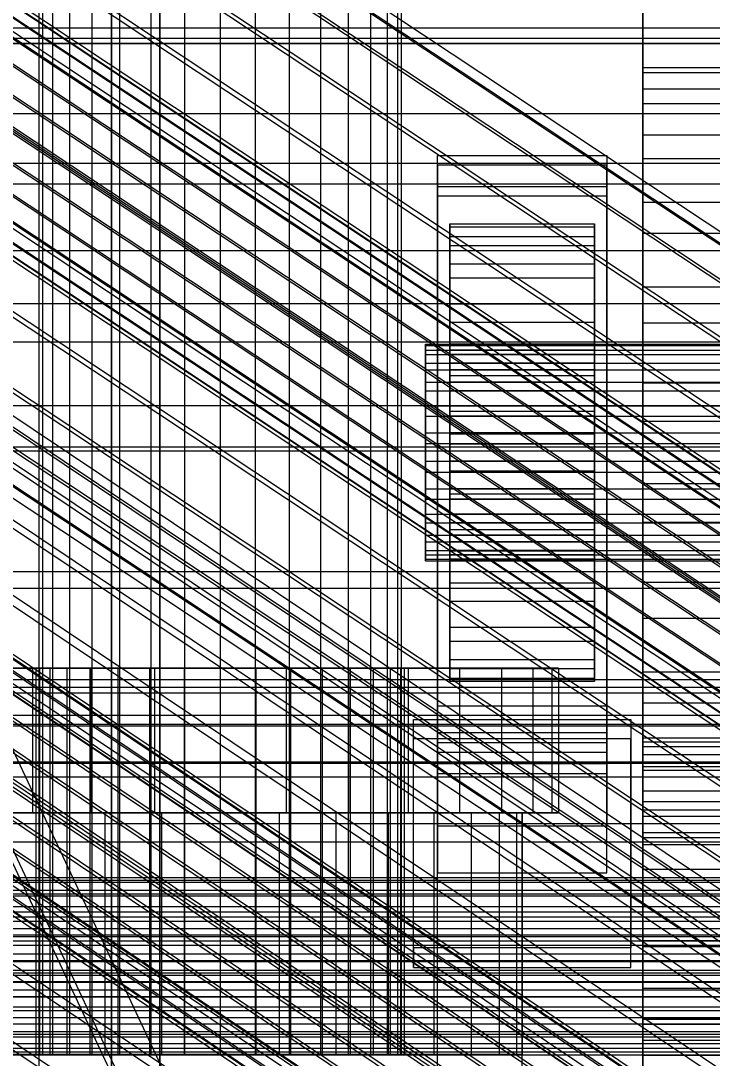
# Model space of a CAD drawing. Header units: millimetres. Extents: x -1970 to 34302, y -65268 to 6837.
# Drawn here: x -301.5 to -244.3, y -35050.3 to -34964.4 of the extents above; entities that cross this region are included whole.
import ezdxf

# ---------------------------------------------------------------- set-up
doc = ezdxf.new("R2010")
doc.units = ezdxf.units.MM
for name, color, linetype, lineweight in [('COTAS_P', 1, 'Continuous', 0), ('frontal_briquetadora', 7, 'Continuous', 0), ('frontal_C01', 7, 'Continuous', 0), ('frontal_C02', 7, 'Continuous', 0), ('frontal_C05', 7, 'Continuous', 0), ('frontal_C07', 7, 'Continuous', 0), ('frontal_mezcladora', 7, 'Continuous', 0), ('frontal_tolva-C01', 7, 'Continuous', 0), ('frontal_tolva_provisional', 7, 'Continuous', 0)]:
    doc.layers.add(name, color=color, linetype=linetype, lineweight=lineweight)
doc.dimstyles.new('R19_100', dxfattribs={"dimtxt": 250, "dimasz": 150, "dimexe": 150, "dimexo": 80, "dimgap": 100, "dimtad": 1, "dimtih": 1, "dimtoh": 1, "dimdsep": 46, "dimcen": 0.09, "dimadec": 0, "dimazin": 0, "dimtfac": 1, "dimtdec": 4, "dimtofl": 0, "dimtmove": 0, "dimatfit": 3, "dimfxl": 1, "dimtolj": 1, "dimtzin": 0, "dimarcsym": 0})

# ---------------------------------------------------------------- blocks, each defined once
blk = doc.blocks.new('*D42')
at = {"layer": 'COTAS_P', "color": 0, "lineweight": -2, "transparency": 16777216}
for p, q in [((-724, -34900), (46, -34900)), ((-104, -35850), (-104, -35050)), ((-724, -36000), (46, -36000))]:
    blk.add_line(p, q, dxfattribs=at)
at = {"layer": 'COTAS_P', "color": 0, "transparency": 16777216}
for points in [[(-129, -35050), (-79, -35050), (-104, -34900)], [(-129, -35850), (-79, -35850), (-104, -36000)]]:
    blk.add_solid(points, dxfattribs=at)
at = {"layer": 'Defpoints', "color": 0, "transparency": 16777216}
for p in [(-804, -34900), (-104, -34900), (-804, -36000)]:
    blk.add_point(p, dxfattribs=at)

msp = doc.modelspace()

# ---------------------------------------------------------------- linework, layer by layer
at = {"layer": 'frontal_briquetadora'}
for p, q in [((-1330, -35000), (490, -35000)), ((-1330, -35010), (490, -35010))]:
    msp.add_line(p, q, dxfattribs=at)
at = {"layer": 'frontal_C01'}
for p, q in [((-250, -32680.37), (-250, -35735.764)), ((-250, -35740.498), (-250, -32685.104)), ((-332.629, -34923.698), (-148.32, -35046.029)), ((-331.181, -34923.69), (-146.872, -35046.022)), ((-334.938, -34925.145), (-150.629, -35047.476)), ((-330.692, -34925.124), (-146.383, -35047.455)), ((-355.53, -34927.555), (-141.731, -35069.46)), ((-355.017, -34927.553), (-141.218, -35069.457)), ((-337.95, -34927.934), (-153.641, -35050.265)), ((-331.197, -34927.9), (-146.887, -35050.232)), ((-356.348, -34928.068), (-142.549, -35069.973)), ((-354.844, -34928.061), (-141.045, -35069.965)), ((-357.415, -34929.056), (-143.617, -35070.961)), ((-355.022, -34929.044), (-141.224, -35070.949)), ((-358.659, -34930.452), (-144.861, -35072.357)), ((-355.541, -34930.437), (-141.742, -35072.341)), ((-146.196, -35074.066), (-359.995, -34932.161)), ((-356.363, -34932.143), (-142.565, -35074.048)), ((-341.461, -34931.874), (-157.152, -35054.205)), ((-332.659, -34931.83), (-148.35, -35054.162)), ((-361.332, -34934.067), (-147.533, -35075.971)), ((-357.434, -34934.047), (-143.635, -35075.952)), ((-362.578, -34936.039), (-148.779, -35077.943)), ((-358.68, -34936.019), (-144.881, -35077.924)), ((-160.922, -35059.028), (-345.231, -34936.697)), ((-334.981, -34936.646), (-150.672, -35058.977)), ((-363.648, -34937.943), (-149.85, -35079.847)), ((-360.017, -34937.925), (-146.218, -35079.829)), ((-364.471, -34939.649), (-150.672, -35081.553)), ((-361.352, -34939.634), (-147.554, -35081.538)), ((-364.989, -34941.042), (-151.191, -35082.946)), ((-362.596, -34941.03), (-148.798, -35082.934)), ((-365.168, -34942.025), (-151.369, -35083.93)), ((-364.995, -34942.533), (-151.196, -35084.438)), ((-364.482, -34942.531), (-150.683, -35084.435)), ((-363.664, -34942.018), (-149.865, -35083.922)), ((-349.002, -34942.074), (-164.693, -35064.406)), ((-338.003, -34942.02), (-153.694, -35064.351)), ((-352.519, -34947.639), (-168.21, -35069.971)), ((-341.52, -34947.585), (-157.211, -35069.916)), ((-355.541, -34953.013), (-171.232, -35075.344)), ((-345.291, -34952.962), (-160.982, -35075.293)), ((-357.863, -34957.829), (-173.554, -35080.16)), ((-349.061, -34957.785), (-164.752, -35080.116)), ((-359.326, -34961.759), (-175.016, -35084.09)), ((-352.572, -34961.725), (-168.263, -35084.057)), ((-359.83, -34964.535), (-175.521, -35086.867)), ((-355.584, -34964.514), (-171.275, -35086.845)), ((-311.15, -34964.95), (311.15, -34964.95)), ((-359.341, -34965.968), (-175.032, -35088.3)), ((-357.893, -34965.961), (-173.584, -35088.293)), ((-311.15, -34965.793), (311.15, -34965.793)), ((-311.15, -34966.235), (311.15, -34966.235)), ((450, -34983.421), (-450, -34983.421)), ((-450, -34996.228), (450, -34996.228))]:
    msp.add_line(p, q, dxfattribs=at)
at = {"layer": 'frontal_C02'}
for p, q in [((-250, -32976.99), (-250, -35767.535)), ((-250, -35772.314), (-250, -32981.769)), ((-450, -34966.206), (450, -34966.206)), ((-331.181, -34977.669), (-146.872, -35101.153)), ((450, -34977.896), (-450, -34977.896)), ((-332.629, -34977.866), (-148.32, -35101.35)), ((-334.938, -34979.49), (-150.629, -35102.974)), ((-330.692, -34978.913), (-146.383, -35102.397)), ((-356.348, -34982.083), (-142.549, -35125.324)), ((-355.53, -34981.508), (-141.731, -35124.749)), ((-355.017, -34981.438), (-141.218, -35124.679)), ((-354.844, -34981.879), (-141.045, -35125.12)), ((-331.197, -34981.512), (-146.887, -35104.996)), ((-355.022, -34982.799), (-141.224, -35126.041)), ((-337.95, -34982.43), (-153.641, -35105.914)), ((-357.415, -34983.125), (-143.617, -35126.366)), ((-358.659, -34984.562), (-144.861, -35127.804)), ((-355.541, -34984.138), (-141.742, -35127.379)), ((-332.659, -34985.29), (-148.35, -35108.774)), ((-146.196, -35129.538), (-359.995, -34986.297)), ((-356.363, -34985.803), (-142.565, -35129.044)), ((-341.461, -34986.487), (-157.152, -35109.971)), ((-357.434, -34987.681), (-143.635, -35130.922)), ((-361.332, -34988.211), (-147.533, -35131.452)), ((-358.68, -34989.644), (-144.881, -35132.885)), ((-362.578, -34990.174), (-148.779, -35133.415)), ((-334.981, -34989.989), (-150.672, -35113.473)), ((-360.017, -34991.558), (-146.218, -35134.799)), ((-160.922, -35114.866), (-345.231, -34991.382)), ((-363.648, -34992.051), (-149.85, -35135.293)), ((-364.471, -34993.716), (-150.672, -35136.958)), ((-361.352, -34993.292), (-147.554, -35136.534)), ((-362.596, -34994.73), (-148.798, -35137.971)), ((-364.989, -34995.055), (-151.191, -35138.296)), ((-363.664, -34995.771), (-149.865, -35139.013)), ((-338.003, -34995.288), (-153.694, -35118.772)), ((-365.168, -34995.976), (-151.369, -35139.217)), ((-364.995, -34996.416), (-151.196, -35139.658)), ((-364.482, -34996.347), (-150.683, -35139.588)), ((-349.002, -34996.784), (-164.693, -35120.268)), ((450, -34999.677), (-450, -34999.677)), ((-341.52, -35000.828), (-157.211, -35124.312)), ((-352.519, -35002.323), (-168.21, -35125.807)), ((-345.291, -35006.229), (-160.982, -35129.713)), ((-355.541, -35007.623), (-171.232, -35131.107)), ((-349.061, -35011.125), (-164.752, -35134.609)), ((-450, -35011.368), (450, -35011.368)), ((-357.863, -35012.322), (-173.554, -35135.806)), ((-352.572, -35015.181), (-168.263, -35138.665)), ((-311.15, -35018.945), (311.15, -35018.945)), ((-311.15, -35019.581), (311.15, -35019.581)), ((-311.15, -35020.039), (311.15, -35020.039)), ((-311.15, -35021.904), (311.15, -35021.904)), ((-311.15, -35022.788), (311.15, -35022.788)), ((-311.15, -35025.755), (311.15, -35025.755)), ((-311.15, -35027.005), (311.15, -35027.005)), ((-311.15, -35030.872), (311.15, -35030.872)), ((-311.15, -35032.403), (311.15, -35032.403)), ((-440, -35035.335), (440, -35035.335)), ((-440, -35035.561), (440, -35035.561)), ((-440, -35035.723), (440, -35035.723)), ((-440, -35036.384), (440, -35036.384)), ((-440, -35036.697), (440, -35036.697)), ((311.15, -35036.906), (-311.15, -35036.906)), ((-440, -35037.748), (440, -35037.748)), ((-440, -35038.191), (440, -35038.191)), ((-311.15, -35038.613), (311.15, -35038.613)), ((-440, -35039.561), (440, -35039.561)), ((-440, -35040.104), (440, -35040.104)), ((440, -35041.699), (-440, -35041.699)), ((-440, -35042.304), (440, -35042.304)), ((-311.15, -35043.446), (311.15, -35043.446)), ((-440, -35044.017), (440, -35044.017)), ((-440, -35044.643), (440, -35044.643)), ((-311.15, -35045.213), (311.15, -35045.213)), ((-440, -35046.355), (440, -35046.355)), ((-440, -35046.96), (440, -35046.96)), ((-440, -35048.556), (440, -35048.556)), ((-440, -35049.098), (440, -35049.098)), ((-311.15, -35050.046), (311.15, -35050.046))]:
    msp.add_line(p, q, dxfattribs=at)
at = {"layer": 'frontal_C05'}
for p, q in [((-300, -35050), (-300, -34930)), ((-299.712, -35050), (-299.712, -34930)), ((-298.858, -35050), (-298.858, -34930)), ((-297.472, -35050), (-297.472, -34930)), ((-295.607, -35050), (-295.607, -34930)), ((-293.334, -35050), (-293.334, -34930)), ((-290.74, -35050), (-290.74, -34930)), ((-287.926, -35050), (-287.926, -34930)), ((-285, -34930), (-285, -35050)), ((-282.074, -35050), (-282.074, -34930)), ((-279.26, -35050), (-279.26, -34930)), ((-276.666, -35050), (-276.666, -34930)), ((-274.393, -35050), (-274.393, -34930)), ((-272.528, -35050), (-272.528, -34930)), ((-271.142, -35050), (-271.142, -34930)), ((-270.288, -35050), (-270.288, -34930)), ((-270, -35050), (-270, -34930)), ((-250, -34957.62), (-250, -34970.146)), ((-250, -34970.146), (-250, -34977.097)), ((-300.25, -35018), (-313, -35018)), ((-299.957, -35018), (-312.462, -35018)), ((-299.089, -35018), (-310.869, -35018)), ((-297.68, -35018), (-308.281, -35018)), ((-295.783, -35018), (-304.799, -35018)), ((-304.799, -35018), (-300.556, -35018)), ((-293.472, -35018), (-300.556, -35018)), ((-300.556, -35018), (-295.715, -35018)), ((-300.556, -35018), (-300.556, -35030)), ((-299.957, -35018), (-300.25, -35018)), ((-300.25, -35030), (-300.25, -35018)), ((-299.089, -35018), (-299.957, -35018)), ((-299.957, -35030), (-299.957, -35018)), ((-297.68, -35018), (-299.089, -35018)), ((-299.089, -35030), (-299.089, -35018)), ((-295.783, -35018), (-297.68, -35018)), ((-297.68, -35030), (-297.68, -35018)), ((-293.472, -35018), (-295.783, -35018)), ((-295.783, -35030), (-295.783, -35018)), ((-290.836, -35018), (-295.715, -35018)), ((-295.715, -35018), (-290.463, -35018)), ((-295.715, -35018), (-295.715, -35030)), ((-290.836, -35018), (-293.472, -35018)), ((-293.472, -35030), (-293.472, -35018)), ((-287.975, -35018), (-290.836, -35018)), ((-290.836, -35030), (-290.836, -35018)), ((-287.975, -35018), (-290.463, -35018)), ((-290.463, -35018), (-285, -35018)), ((-290.463, -35018), (-290.463, -35030)), ((-285, -35018), (-287.975, -35018)), ((-287.975, -35030), (-287.975, -35018)), ((-285, -35018), (-282.025, -35018)), ((-279.537, -35018), (-285, -35018)), ((-285, -35018), (-285, -35030)), ((-282.025, -35018), (-279.537, -35018)), ((-282.025, -35030), (-282.025, -35018)), ((-282.025, -35018), (-279.164, -35018)), ((-279.537, -35018), (-279.537, -35030)), ((-274.285, -35018), (-279.537, -35018)), ((-279.164, -35018), (-274.285, -35018)), ((-279.164, -35030), (-279.164, -35018)), ((-279.164, -35018), (-276.528, -35018)), ((-276.528, -35018), (-269.444, -35018)), ((-276.528, -35030), (-276.528, -35018)), ((-276.528, -35018), (-274.217, -35018)), ((-274.285, -35018), (-274.285, -35030)), ((-269.444, -35018), (-274.285, -35018)), ((-274.217, -35018), (-265.201, -35018)), ((-274.217, -35030), (-274.217, -35018)), ((-274.217, -35018), (-272.32, -35018)), ((-272.32, -35018), (-261.719, -35018)), ((-272.32, -35030), (-272.32, -35018)), ((-272.32, -35018), (-270.911, -35018)), ((-270.911, -35018), (-259.131, -35018)), ((-270.911, -35030), (-270.911, -35018)), ((-270.911, -35018), (-270.043, -35018)), ((-270.043, -35018), (-257.538, -35018)), ((-270.043, -35030), (-270.043, -35018)), ((-270.043, -35018), (-269.75, -35018)), ((-269.75, -35018), (-257, -35018)), ((-269.75, -35030), (-269.75, -35018)), ((-269.444, -35018), (-269.444, -35030)), ((-265.201, -35018), (-269.444, -35018)), ((-265.201, -35018), (-265.201, -35030)), ((-261.719, -35018), (-265.201, -35018)), ((-261.719, -35018), (-261.719, -35030)), ((-259.131, -35018), (-261.719, -35018)), ((-259.131, -35018), (-259.131, -35030)), ((-257.538, -35018), (-259.131, -35018)), ((-257.538, -35018), (-257.538, -35030)), ((-257, -35018), (-257.538, -35018)), ((-257, -35018), (-257, -35030)), ((-313, -35030), (-300.25, -35030)), ((-312.462, -35030), (-299.957, -35030)), ((-310.869, -35030), (-299.089, -35030)), ((-310, -35030), (-260, -35030)), ((-300.25, -35030), (-310, -35030)), ((-299.957, -35030), (-309.52, -35030)), ((-308.281, -35030), (-297.68, -35030)), ((-299.089, -35030), (-308.097, -35030)), ((-297.68, -35030), (-305.787, -35030)), ((-300.556, -35030), (-304.799, -35030)), ((-304.799, -35030), (-295.783, -35030)), ((-295.783, -35030), (-302.678, -35030)), ((-302.678, -35030), (-298.889, -35030)), ((-295.715, -35030), (-300.556, -35030)), ((-300.556, -35030), (-293.472, -35030)), ((-299.957, -35030), (-300.25, -35030)), ((-300.25, -35050), (-300.25, -35030)), ((-299.089, -35030), (-299.957, -35030)), ((-299.957, -35050), (-299.957, -35030)), ((-297.68, -35030), (-299.089, -35030)), ((-299.089, -35050), (-299.089, -35030)), ((-293.472, -35030), (-298.889, -35030)), ((-298.889, -35030), (-294.567, -35030)), ((-298.889, -35030), (-298.889, -35050)), ((-295.783, -35030), (-297.68, -35030)), ((-297.68, -35050), (-297.68, -35030)), ((-293.472, -35030), (-295.783, -35030)), ((-295.783, -35050), (-295.783, -35030)), ((-290.463, -35030), (-295.715, -35030)), ((-295.715, -35030), (-290.836, -35030)), ((-290.836, -35030), (-294.567, -35030)), ((-294.567, -35030), (-289.877, -35030)), ((-294.567, -35030), (-294.567, -35050)), ((-290.836, -35030), (-293.472, -35030)), ((-293.472, -35050), (-293.472, -35030)), ((-287.975, -35030), (-290.836, -35030)), ((-290.836, -35050), (-290.836, -35030)), ((-285, -35030), (-290.463, -35030)), ((-290.463, -35030), (-287.975, -35030)), ((-287.975, -35030), (-289.877, -35030)), ((-289.877, -35030), (-285, -35030)), ((-289.877, -35030), (-289.877, -35050)), ((-285, -35030), (-287.975, -35030)), ((-287.975, -35050), (-287.975, -35030)), ((-285, -35030), (-282.025, -35030)), ((-280.123, -35030), (-285, -35030)), ((-285, -35030), (-285, -35050)), ((-285, -35030), (-279.537, -35030)), ((-282.025, -35030), (-280.123, -35030)), ((-282.025, -35050), (-282.025, -35030)), ((-282.025, -35030), (-279.164, -35030)), ((-279.537, -35030), (-282.025, -35030)), ((-280.123, -35030), (-280.123, -35050)), ((-275.433, -35030), (-280.123, -35030)), ((-279.537, -35030), (-274.285, -35030)), ((-279.164, -35030), (-275.433, -35030)), ((-279.164, -35050), (-279.164, -35030)), ((-279.164, -35030), (-276.528, -35030)), ((-274.285, -35030), (-279.164, -35030)), ((-276.528, -35030), (-271.111, -35030)), ((-276.528, -35050), (-276.528, -35030)), ((-276.528, -35030), (-274.217, -35030)), ((-269.444, -35030), (-276.528, -35030)), ((-275.433, -35030), (-275.433, -35050)), ((-271.111, -35030), (-275.433, -35030)), ((-274.285, -35030), (-269.444, -35030)), ((-274.217, -35030), (-267.322, -35030)), ((-274.217, -35050), (-274.217, -35030)), ((-274.217, -35030), (-272.32, -35030)), ((-265.201, -35030), (-274.217, -35030)), ((-272.32, -35030), (-264.213, -35030)), ((-272.32, -35050), (-272.32, -35030)), ((-272.32, -35030), (-270.911, -35030)), ((-261.719, -35030), (-272.32, -35030)), ((-271.111, -35030), (-271.111, -35050)), ((-267.322, -35030), (-271.111, -35030)), ((-270.911, -35030), (-261.903, -35030)), ((-270.911, -35050), (-270.911, -35030)), ((-270.911, -35030), (-270.043, -35030)), ((-259.131, -35030), (-270.911, -35030)), ((-270.043, -35030), (-260.48, -35030)), ((-270.043, -35050), (-270.043, -35030)), ((-270.043, -35030), (-269.75, -35030)), ((-257.538, -35030), (-270.043, -35030)), ((-269.75, -35030), (-260, -35030)), ((-269.75, -35050), (-269.75, -35030)), ((-257, -35030), (-269.75, -35030)), ((-269.444, -35030), (-265.201, -35030)), ((-267.322, -35030), (-267.322, -35050)), ((-264.213, -35030), (-267.322, -35030)), ((-267, -35030), (-260, -35030)), ((-267, -35980), (-267, -35030)), ((-265.201, -35030), (-261.719, -35030)), ((-264.213, -35030), (-264.213, -35050)), ((-261.903, -35030), (-264.213, -35030)), ((-261.903, -35030), (-261.903, -35050)), ((-260.48, -35030), (-261.903, -35030)), ((-261.719, -35030), (-259.131, -35030)), ((-260.48, -35030), (-260.48, -35050)), ((-260, -35030), (-260.48, -35030)), ((-260, -35980), (-260, -35030)), ((-260, -35030), (-260, -35050)), ((-259.131, -35030), (-257.538, -35030)), ((-257.538, -35030), (-257, -35030)), ((-310, -35050), (-300.25, -35050)), ((-309.52, -35050), (-299.957, -35050)), ((-308.097, -35050), (-299.089, -35050)), ((-305.787, -35050), (-297.68, -35050)), ((-298.889, -35050), (-302.678, -35050)), ((-302.678, -35050), (-295.783, -35050)), ((-300.25, -35050), (-299.957, -35050)), ((-299.712, -35050), (-300, -35050)), ((-299.957, -35050), (-299.089, -35050)), ((-298.858, -35050), (-299.712, -35050)), ((-299.089, -35050), (-297.68, -35050)), ((-294.567, -35050), (-298.889, -35050)), ((-298.889, -35050), (-293.472, -35050)), ((-297.472, -35050), (-298.858, -35050)), ((-297.68, -35050), (-295.783, -35050)), ((-295.607, -35050), (-297.472, -35050)), ((-295.783, -35050), (-293.472, -35050)), ((-293.334, -35050), (-295.607, -35050)), ((-289.877, -35050), (-294.567, -35050)), ((-294.567, -35050), (-290.836, -35050)), ((-293.472, -35050), (-290.836, -35050)), ((-290.74, -35050), (-293.334, -35050)), ((-290.836, -35050), (-287.975, -35050)), ((-287.926, -35050), (-290.74, -35050)), ((-285, -35050), (-289.877, -35050)), ((-289.877, -35050), (-287.975, -35050)), ((-287.975, -35050), (-285, -35050)), ((-287.926, -35050), (-285, -35050)), ((-285, -35050), (-282.074, -35050)), ((-285, -35050), (-280.123, -35050)), ((-282.025, -35050), (-285, -35050)), ((-282.074, -35050), (-279.26, -35050)), ((-280.123, -35050), (-282.025, -35050)), ((-279.164, -35050), (-282.025, -35050)), ((-280.123, -35050), (-275.433, -35050)), ((-279.26, -35050), (-276.666, -35050)), ((-275.433, -35050), (-279.164, -35050)), ((-276.528, -35050), (-279.164, -35050)), ((-276.666, -35050), (-274.393, -35050)), ((-271.111, -35050), (-276.528, -35050)), ((-274.217, -35050), (-276.528, -35050)), ((-275.433, -35050), (-271.111, -35050)), ((-274.393, -35050), (-272.528, -35050)), ((-267.322, -35050), (-274.217, -35050)), ((-272.32, -35050), (-274.217, -35050)), ((-272.528, -35050), (-271.142, -35050)), ((-264.213, -35050), (-272.32, -35050)), ((-270.911, -35050), (-272.32, -35050)), ((-271.142, -35050), (-270.288, -35050)), ((-271.111, -35050), (-267.322, -35050)), ((-261.903, -35050), (-270.911, -35050)), ((-270.043, -35050), (-270.911, -35050)), ((-270.288, -35050), (-270, -35050)), ((-260.48, -35050), (-270.043, -35050)), ((-269.75, -35050), (-270.043, -35050)), ((-260, -35050), (-269.75, -35050)), ((-267.322, -35050), (-264.213, -35050)), ((-264.213, -35050), (-261.903, -35050)), ((-261.903, -35050), (-260.48, -35050)), ((-260.48, -35050), (-260, -35050))]:
    msp.add_line(p, q, dxfattribs=at)
at = {"layer": 'frontal_C07'}
for p, q in [((-250, -34874.757), (-250, -35224.757)), ((-250, -35229.741), (-250, -34879.741)), ((-250, -34968.232), (-250, -34889.381)), ((-250, -35041.102), (-250, -34962.251)), ((-250, -34962.251), (-250, -34968.232)), ((-250, -35047.082), (-250, -34968.232)), ((-250, -34968.232), (0, -34968.232)), ((-250, -34969.985), (-250, -34968.232)), ((-250, -34968.232), (-250, -34968.652)), ((-250, -34968.232), (250, -34968.232)), ((-250, -34968.652), (-250, -34971.218)), ((-250, -34968.652), (250, -34968.652)), ((-250, -34973.792), (-250, -34969.985)), ((-250, -34969.985), (250, -34969.985)), ((-250, -34971.218), (-250, -34975.753)), ((-250, -34971.218), (250, -34971.218)), ((350, -34972.062), (-350, -34972.062)), ((-250, -34979.394), (-250, -34973.792)), ((-250, -34973.792), (250, -34973.792)), ((-267, -34976.317), (-267, -34975.513)), ((-267, -34975.513), (-253, -34975.513)), ((-267, -35023.357), (-267, -34975.513)), ((-253, -34975.513), (-253, -34976.317)), ((-253, -34975.513), (-253, -35023.357)), ((-250, -34975.753), (-250, -34981.95)), ((-250, -34975.753), (250, -34975.753)), ((-350, -34976.149), (350, -34976.149)), ((-253, -34976.317), (-267, -34976.317)), ((-267, -34976.317), (-267, -35024.162)), ((-253, -35024.162), (-253, -34976.317)), ((-267, -34978.892), (-267, -34978.088)), ((-267, -34978.088), (-253, -34978.088)), ((-267, -35025.932), (-267, -34978.088)), ((-253, -34978.088), (-253, -34978.892)), ((-253, -34978.088), (-253, -35025.932)), ((-253, -34978.892), (-267, -34978.892)), ((-267, -34978.892), (-267, -35026.737)), ((-253, -35026.737), (-253, -34978.892)), ((-250, -34986.41), (-250, -34979.394)), ((-250, -34979.394), (250, -34979.394)), ((-266, -34991.157), (-266, -34981.19)), ((-266, -34981.19), (-266, -34981.439)), ((-266, -34981.19), (-254, -34981.19)), ((-266, -34982.23), (-266, -34981.19)), ((-254, -34981.439), (-254, -34981.19)), ((-254, -34981.19), (-254, -34991.157)), ((-254, -34981.19), (-254, -34982.23)), ((-266, -34991.275), (-266, -34981.439)), ((-266, -34981.439), (-266, -34982.962)), ((-266, -34981.439), (-254, -34981.439)), ((-254, -34982.962), (-254, -34981.439)), ((-254, -34981.439), (-254, -34991.275)), ((-250, -34981.95), (-250, -34989.386)), ((-250, -34981.95), (250, -34981.95)), ((-266, -34991.65), (-266, -34982.23)), ((-266, -34982.23), (-254, -34982.23)), ((-266, -34984.491), (-266, -34982.23)), ((-266, -34991.997), (-266, -34982.962)), ((-266, -34982.962), (-266, -34985.655)), ((-266, -34982.962), (-254, -34982.962)), ((-254, -34982.23), (-254, -34991.65)), ((-254, -34982.23), (-254, -34984.491)), ((-254, -34985.655), (-254, -34982.962)), ((-254, -34982.962), (-254, -34991.997)), ((-266, -34992.721), (-266, -34984.491)), ((-266, -34984.491), (-254, -34984.491)), ((-266, -34987.817), (-266, -34984.491)), ((-254, -34984.491), (-254, -34992.721)), ((-254, -34984.491), (-254, -34987.817)), ((-266, -34993.273), (-266, -34985.655)), ((-266, -34985.655), (-266, -34989.335)), ((-266, -34985.655), (-254, -34985.655)), ((-254, -34989.335), (-254, -34985.655)), ((-254, -34985.655), (-254, -34993.273)), ((-250, -34994.36), (-250, -34986.41)), ((-250, -34986.41), (250, -34986.41)), ((-350, -34987.775), (350, -34987.775)), ((-266, -34994.297), (-266, -34987.817)), ((-266, -34987.817), (-254, -34987.817)), ((-266, -34991.983), (-266, -34987.817)), ((-254, -34987.817), (-254, -34994.297)), ((-254, -34987.817), (-254, -34991.983)), ((-266, -34995.015), (-266, -34989.335)), ((-266, -34989.335), (-266, -34993.75)), ((-266, -34989.335), (-254, -34989.335)), ((-254, -34993.75), (-254, -34989.335)), ((-254, -34989.335), (-254, -34995.015)), ((-250, -34989.386), (-250, -34997.553)), ((-250, -34989.386), (250, -34989.386)), ((350, -34990.993), (-350, -34990.993)), ((-268, -34991.65), (-268, -34991.157)), ((-268, -34991.157), (-268, -34991.275)), ((-268, -34991.157), (268, -34991.157)), ((-268, -34991.275), (-268, -34991.997)), ((-268, -34991.275), (268, -34991.275)), ((-266, -34991.275), (-266, -34991.157)), ((-254, -34991.157), (-266, -34991.157)), ((-266, -34991.157), (-266, -34991.65)), ((-266, -34991.997), (-266, -34991.275)), ((-254, -34991.275), (-266, -34991.275)), ((-254, -34991.157), (-254, -34991.275)), ((-254, -34991.65), (-254, -34991.157)), ((-254, -34991.275), (-254, -34991.997)), ((-268, -34992.721), (-268, -34991.65)), ((-268, -34991.65), (268, -34991.65)), ((-268, -34991.997), (-268, -34993.273)), ((-268, -34991.997), (268, -34991.997)), ((-254, -34991.65), (-266, -34991.65)), ((-266, -34991.65), (-266, -34992.721)), ((-266, -34996.27), (-266, -34991.983)), ((-266, -34991.983), (-254, -34991.983)), ((-266, -34996.703), (-266, -34991.983)), ((-266, -34993.273), (-266, -34991.997)), ((-254, -34991.997), (-266, -34991.997)), ((-254, -34992.721), (-254, -34991.65)), ((-254, -34991.983), (-254, -34996.27)), ((-254, -34991.983), (-254, -34996.703)), ((-254, -34991.997), (-254, -34993.273)), ((-268, -34994.297), (-268, -34992.721)), ((-268, -34992.721), (268, -34992.721)), ((-268, -34993.273), (-268, -34995.015)), ((-268, -34993.273), (268, -34993.273)), ((-254, -34992.721), (-266, -34992.721)), ((-266, -34992.721), (-266, -34994.297)), ((-266, -34995.015), (-266, -34993.273)), ((-254, -34993.273), (-266, -34993.273)), ((-254, -34994.297), (-254, -34992.721)), ((-254, -34993.273), (-254, -34995.015)), ((-266, -34997.107), (-266, -34993.75)), ((-266, -34993.75), (-266, -34998.599)), ((-266, -34993.75), (-254, -34993.75)), ((-254, -34998.599), (-254, -34993.75)), ((-254, -34993.75), (-254, -34997.107)), ((-268, -34996.27), (-268, -34994.297)), ((-268, -34994.297), (268, -34994.297)), ((-254, -34994.297), (-266, -34994.297)), ((-266, -34994.297), (-266, -34996.27)), ((-254, -34996.27), (-254, -34994.297)), ((-250, -35002.703), (-250, -34994.36)), ((-250, -34994.36), (250, -34994.36)), ((-268, -34995.015), (-268, -34997.107)), ((-268, -34995.015), (268, -34995.015)), ((-266, -34997.107), (-266, -34995.015)), ((-254, -34995.015), (-266, -34995.015)), ((-254, -34995.015), (-254, -34997.107)), ((-268, -34998.506), (-268, -34996.27)), ((-268, -34996.27), (268, -34996.27)), ((-254, -34996.27), (-266, -34996.27)), ((-266, -34996.27), (-266, -34998.506)), ((-266, -34998.506), (-266, -34996.703)), ((-266, -34996.703), (-254, -34996.703)), ((-266, -35001.657), (-266, -34996.703)), ((-254, -34998.506), (-254, -34996.27)), ((-254, -34996.703), (-254, -34998.506)), ((-254, -34996.703), (-254, -35001.657)), ((-268, -34997.107), (-268, -34999.404)), ((-268, -34997.107), (268, -34997.107)), ((-266, -34999.404), (-266, -34997.107)), ((-254, -34997.107), (-266, -34997.107)), ((-254, -34997.107), (-254, -34999.404)), ((-250, -34997.553), (-250, -35005.896)), ((250, -34997.553), (-250, -34997.553)), ((-268, -35000.852), (-268, -34998.506)), ((-268, -34998.506), (268, -34998.506)), ((-254, -34998.506), (-266, -34998.506)), ((-266, -34998.506), (-266, -35000.852)), ((-266, -34998.599), (-266, -34999.404)), ((-254, -34998.599), (-266, -34998.599)), ((-266, -34998.599), (-266, -35003.553)), ((-254, -35000.852), (-254, -34998.506)), ((-254, -34999.404), (-254, -34998.599)), ((-254, -35003.553), (-254, -34998.599)), ((-268, -34999.404), (-268, -35001.75)), ((268, -34999.404), (-268, -34999.404)), ((-266, -34999.404), (-254, -34999.404)), ((-266, -35001.75), (-266, -34999.404)), ((-254, -34999.404), (-254, -35001.75)), ((-268, -35003.149), (-268, -35000.852)), ((-268, -35000.852), (268, -35000.852)), ((-266, -35000.852), (-266, -35001.657)), ((-254, -35000.852), (-266, -35000.852)), ((-266, -35000.852), (-266, -35003.149)), ((-254, -35001.657), (-254, -35000.852)), ((-254, -35003.149), (-254, -35000.852)), ((-268, -35001.75), (-268, -35003.986)), ((-268, -35001.75), (268, -35001.75)), ((-266, -35001.657), (-254, -35001.657)), ((-266, -35006.506), (-266, -35001.657)), ((-266, -35003.986), (-266, -35001.75)), ((-266, -35001.75), (-266, -35003.553)), ((-254, -35001.75), (-266, -35001.75)), ((-254, -35001.657), (-254, -35006.506)), ((-254, -35003.553), (-254, -35001.75)), ((-254, -35001.75), (-254, -35003.986)), ((-250, -35010.87), (-250, -35002.703)), ((-250, -35002.703), (250, -35002.703)), ((-268, -35005.24), (-268, -35003.149)), ((-268, -35003.149), (268, -35003.149)), ((-266, -35003.149), (-266, -35006.506)), ((-254, -35003.149), (-266, -35003.149)), ((-266, -35003.149), (-266, -35005.24)), ((-266, -35003.553), (-266, -35008.273)), ((-266, -35003.553), (-254, -35003.553)), ((-254, -35006.506), (-254, -35003.149)), ((-254, -35005.24), (-254, -35003.149)), ((-254, -35008.273), (-254, -35003.553)), ((-268, -35003.986), (-268, -35005.959)), ((-268, -35003.986), (268, -35003.986)), ((-266, -35005.959), (-266, -35003.986)), ((-266, -35003.986), (-266, -35008.273)), ((-254, -35003.986), (-266, -35003.986)), ((-254, -35008.273), (-254, -35003.986)), ((-254, -35003.986), (-254, -35005.959)), ((-268, -35006.983), (-268, -35005.24)), ((-268, -35005.24), (268, -35005.24)), ((-266, -35005.24), (-266, -35010.921)), ((-254, -35005.24), (-266, -35005.24)), ((-266, -35005.24), (-266, -35006.983)), ((-254, -35010.921), (-254, -35005.24)), ((-254, -35006.983), (-254, -35005.24)), ((-268, -35005.959), (-268, -35007.535)), ((-268, -35005.959), (268, -35005.959)), ((-266, -35007.535), (-266, -35005.959)), ((-266, -35005.959), (-266, -35012.438)), ((-254, -35005.959), (-266, -35005.959)), ((-254, -35012.438), (-254, -35005.959)), ((-254, -35005.959), (-254, -35007.535)), ((-250, -35005.896), (-250, -35013.846)), ((-250, -35005.896), (250, -35005.896)), ((-268, -35008.259), (-268, -35006.983)), ((-268, -35006.983), (268, -35006.983)), ((-266, -35006.506), (-254, -35006.506)), ((-266, -35010.921), (-266, -35006.506)), ((-266, -35006.983), (-266, -35014.6)), ((-254, -35006.983), (-266, -35006.983)), ((-266, -35006.983), (-266, -35008.259)), ((-254, -35006.506), (-254, -35010.921)), ((-254, -35014.6), (-254, -35006.983)), ((-254, -35008.259), (-254, -35006.983)), ((-268, -35007.535), (-268, -35008.606)), ((-268, -35007.535), (268, -35007.535)), ((-266, -35008.606), (-266, -35007.535)), ((-266, -35007.535), (-266, -35015.765)), ((-254, -35007.535), (-266, -35007.535)), ((-254, -35015.765), (-254, -35007.535)), ((-254, -35007.535), (-254, -35008.606)), ((-268, -35008.98), (-268, -35008.259)), ((-268, -35008.259), (268, -35008.259)), ((-268, -35008.606), (-268, -35009.099)), ((-268, -35008.606), (268, -35008.606)), ((-266, -35008.259), (-266, -35017.293)), ((-254, -35008.259), (-266, -35008.259)), ((-266, -35008.259), (-266, -35008.98)), ((-266, -35008.273), (-266, -35012.438)), ((-266, -35008.273), (-254, -35008.273)), ((-266, -35009.099), (-266, -35008.606)), ((-266, -35008.606), (-266, -35018.025)), ((-254, -35008.606), (-266, -35008.606)), ((-254, -35017.293), (-254, -35008.259)), ((-254, -35008.98), (-254, -35008.259)), ((-254, -35012.438), (-254, -35008.273)), ((-254, -35018.025), (-254, -35008.606)), ((-254, -35008.606), (-254, -35009.099)), ((-268, -35009.099), (-268, -35008.98)), ((-268, -35008.98), (268, -35008.98)), ((-268, -35009.099), (268, -35009.099)), ((-266, -35008.98), (-266, -35018.817)), ((-254, -35008.98), (-266, -35008.98)), ((-266, -35008.98), (-266, -35009.099)), ((-266, -35009.099), (-266, -35019.066)), ((-254, -35009.099), (-266, -35009.099)), ((-254, -35018.817), (-254, -35008.98)), ((-254, -35009.099), (-254, -35008.98)), ((-254, -35019.066), (-254, -35009.099)), ((-266, -35010.921), (-254, -35010.921)), ((-266, -35014.6), (-266, -35010.921)), ((-254, -35010.921), (-254, -35014.6)), ((-250, -35018.306), (-250, -35010.87)), ((-250, -35010.87), (250, -35010.87)), ((-266, -35012.438), (-266, -35015.765)), ((-266, -35012.438), (-254, -35012.438)), ((-254, -35015.765), (-254, -35012.438)), ((-250, -35013.846), (-250, -35020.861)), ((-250, -35013.846), (250, -35013.846)), ((-266, -35014.6), (-254, -35014.6)), ((-266, -35017.293), (-266, -35014.6)), ((-254, -35014.6), (-254, -35017.293)), ((-266, -35015.765), (-266, -35018.025)), ((-266, -35015.765), (-254, -35015.765)), ((-254, -35018.025), (-254, -35015.765)), ((-266, -35017.293), (-254, -35017.293)), ((-266, -35018.817), (-266, -35017.293)), ((-254, -35017.293), (-254, -35018.817)), ((-266, -35018.025), (-266, -35019.066)), ((-266, -35018.025), (-254, -35018.025)), ((-254, -35019.066), (-254, -35018.025)), ((-266, -35018.817), (-254, -35018.817)), ((-266, -35019.066), (-266, -35018.817)), ((-266, -35019.066), (-254, -35019.066)), ((-254, -35018.817), (-254, -35019.066)), ((-250, -35024.503), (-250, -35018.306)), ((-250, -35018.306), (250, -35018.306)), ((-267, -35024.984), (-267, -35021.122)), ((-267, -35021.122), (-253, -35021.122)), ((-267, -35031.09), (-267, -35021.122)), ((-253, -35021.122), (-253, -35024.984)), ((-253, -35021.122), (-253, -35031.09)), ((-250, -35020.861), (-250, -35026.464)), ((-250, -35020.861), (250, -35020.861)), ((-269, -35023.858), (-269, -35022.249)), ((-269, -35022.249), (-251, -35022.249)), ((-269, -35041.187), (-269, -35022.249)), ((-251, -35022.249), (-251, -35023.858)), ((-251, -35022.249), (-251, -35041.187)), ((350, -35022.661), (-350, -35022.661)), ((-253, -35023.357), (-267, -35023.357)), ((-267, -35023.357), (-267, -35024.162)), ((-253, -35024.162), (-253, -35023.357)), ((-251, -35023.858), (-269, -35023.858)), ((-269, -35042.796), (-269, -35023.858)), ((-267, -35024.162), (-253, -35024.162)), ((-251, -35042.796), (-251, -35023.858)), ((-250, -35025.155), (-250, -35023.764)), ((-250, -35023.764), (-250, -35024.097)), ((-250, -35023.764), (250, -35023.764)), ((-250, -35024.097), (-250, -35026.134)), ((-250, -35024.097), (250, -35024.097)), ((-253, -35024.984), (-267, -35024.984)), ((-267, -35024.984), (-267, -35034.952)), ((-253, -35034.952), (-253, -35024.984)), ((-250, -35029.038), (-250, -35024.503)), ((-250, -35024.503), (250, -35024.503)), ((-350, -35025.88), (350, -35025.88)), ((-253, -35025.932), (-267, -35025.932)), ((-267, -35025.932), (-267, -35026.737)), ((-253, -35026.737), (-253, -35025.932)), ((-250, -35028.177), (-250, -35025.155)), ((-250, -35025.155), (250, -35025.155)), ((-267, -35026.737), (-253, -35026.737)), ((-250, -35026.134), (-250, -35029.734)), ((-250, -35026.134), (250, -35026.134)), ((-250, -35026.464), (-250, -35030.271)), ((-250, -35026.464), (250, -35026.464)), ((-250, -35032.624), (-250, -35028.177)), ((-250, -35028.177), (250, -35028.177)), ((-250, -35031.604), (-250, -35029.038)), ((-250, -35029.038), (250, -35029.038)), ((-250, -35029.734), (-250, -35034.653)), ((-250, -35029.734), (250, -35029.734)), ((-253, -35031.09), (-267, -35031.09)), ((-267, -35031.09), (-267, -35034.952)), ((-253, -35034.952), (-253, -35031.09)), ((-250, -35030.271), (-250, -35032.024)), ((-250, -35030.271), (250, -35030.271)), ((-250, -35032.024), (-250, -35031.604)), ((-250, -35031.604), (250, -35031.604)), ((-250, -35032.024), (250, -35032.024)), ((-250, -35038.192), (-250, -35032.624)), ((-250, -35032.624), (250, -35032.624)), ((-267, -35034.952), (-253, -35034.952)), ((-250, -35034.653), (-250, -35040.555)), ((-250, -35034.653), (250, -35034.653)), ((-250, -35044.503), (-250, -35038.192)), ((-250, -35038.192), (250, -35038.192)), ((-350, -35038.951), (350, -35038.951)), ((-350, -35040.11), (350, -35040.11)), ((-350, -35040.229), (350, -35040.229)), ((-250, -35040.555), (-250, -35047.038)), ((-250, -35040.555), (250, -35040.555)), ((-350, -35040.604), (350, -35040.604)), ((-350, -35040.95), (350, -35040.95)), ((-251, -35041.187), (-269, -35041.187)), ((-269, -35041.187), (-269, -35042.796)), ((-251, -35042.796), (-251, -35041.187)), ((-250, -35069.263), (-250, -35041.102)), ((0, -35041.102), (-250, -35041.102)), ((-250, -35041.102), (-250, -35047.082)), ((-350, -35041.674), (350, -35041.674)), ((-350, -35042.226), (350, -35042.226)), ((350, -35043.039), (-350, -35043.039)), ((-269, -35042.796), (-251, -35042.796)), ((-350, -35043.25), (350, -35043.25)), ((-350, -35043.969), (350, -35043.969)), ((-250, -35051.125), (-250, -35044.503)), ((-250, -35044.503), (250, -35044.503)), ((-350, -35045.223), (350, -35045.223)), ((-350, -35046.06), (350, -35046.06)), ((-250, -35047.038), (-250, -35053.66)), ((250, -35047.038), (-250, -35047.038)), ((-250, -35075.243), (-250, -35047.082)), ((-250, -35047.082), (0, -35047.082)), ((-250, -35048.835), (-250, -35047.082)), ((-250, -35047.082), (-250, -35047.503)), ((-250, -35047.082), (250, -35047.082)), ((-350, -35047.459), (350, -35047.459)), ((-350, -35048.12), (350, -35048.12)), ((-250, -35047.503), (-250, -35050.068)), ((-250, -35047.503), (250, -35047.503)), ((350, -35048.357), (-350, -35048.357)), ((-250, -35052.643), (-250, -35048.835)), ((-250, -35048.835), (250, -35048.835)), ((-350, -35049.805), (350, -35049.805)), ((-250, -35050.068), (-250, -35054.604)), ((-250, -35050.068), (250, -35050.068))]:
    msp.add_line(p, q, dxfattribs=at)
at = {"layer": 'frontal_mezcladora'}
msp.add_line((-750, -35049.5), (750, -35049.5), dxfattribs=at)
at = {"layer": 'frontal_tolva-C01'}
for p, q in [((-596.379, -34398.3), (-221.379, -35196.873)), ((-225, -35197.379), (-600, -34398.805)), ((-600, -34400), (-225, -35198.574))]:
    msp.add_line(p, q, dxfattribs=at)
at = {"layer": 'frontal_tolva_provisional'}
for p, q in [((-294, -35070), (-294, -34752)), ((-290, -34752), (-290, -35070)), ((-294, -34852), (-294, -35170)), ((-290, -34852), (-290, -35170)), ((-290, -35175.142), (-290, -34857.142)), ((-290, -35177.713), (-290, -34859.713)), ((-300, -35450), (-300, -34900))]:
    msp.add_line(p, q, dxfattribs=at)

# ---------------------------------------------------------------- dimensions: what is measured, and where the dimension line sits
at = {"layer": 'COTAS_P'}
dim = msp.add_aligned_dim(p1=(-804, -36000), p2=(-804, -34900), distance=-700, text='<> P', dimstyle='R19_100', dxfattribs=at)
dim.commit()
dim.dimension.update_dxf_attribs({"geometry": '*D42', "text_midpoint": (-104, -35450)})

doc.saveas('drawing.dxf')
